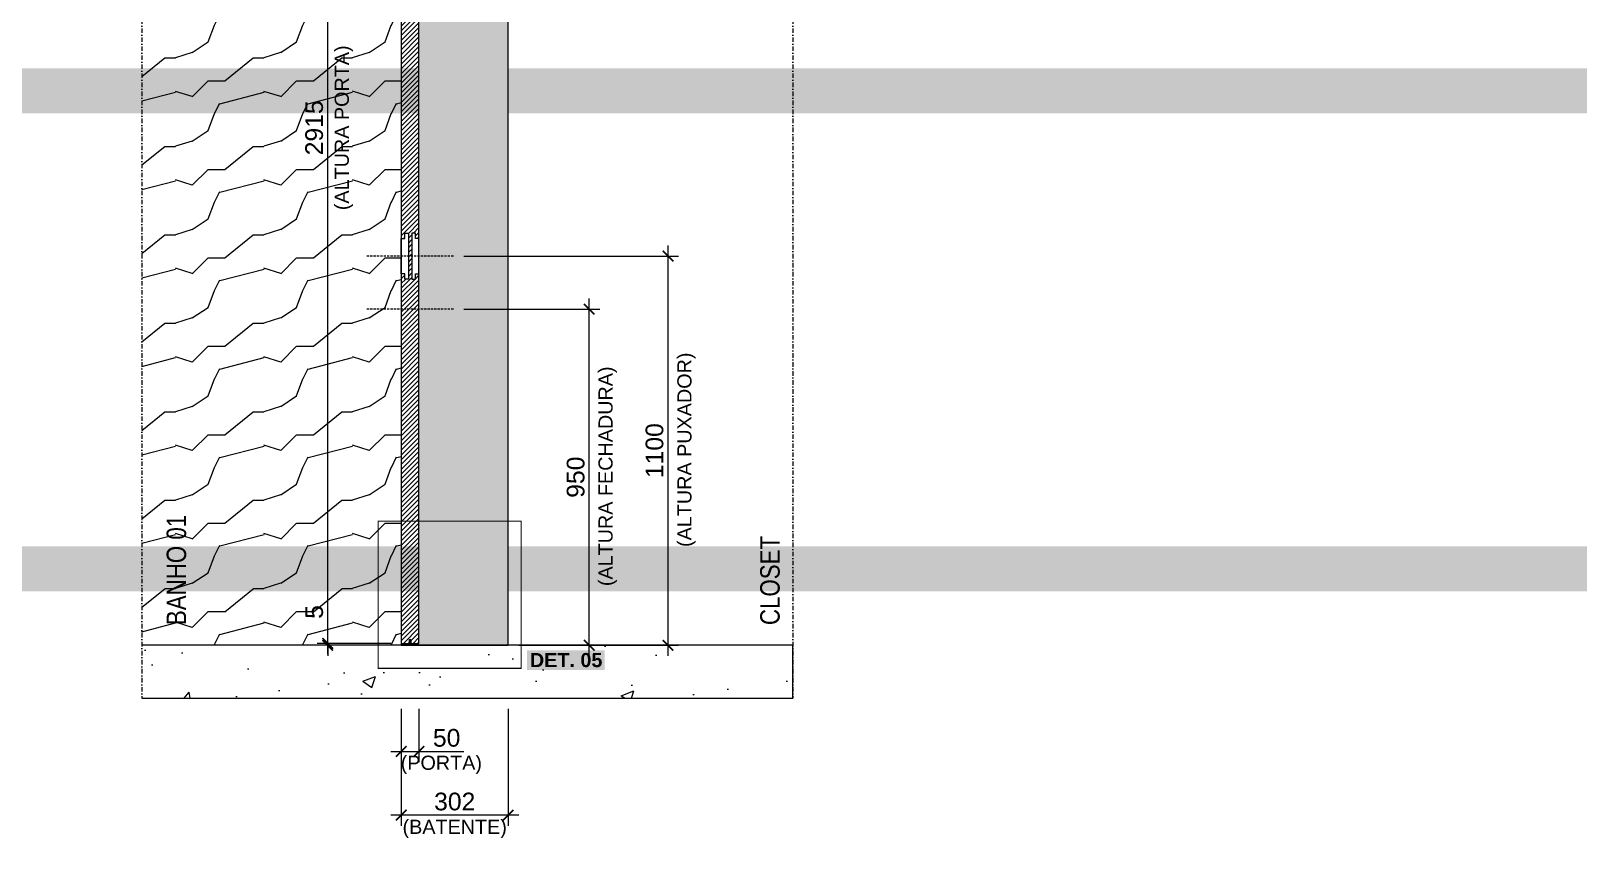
# Model space of a CAD drawing. Header units: millimetres. Extents: x -63251 to 507826, y 5339 to 217512.
# Drawn here: x 94732 to 99105, y 105675 to 107982 of the extents above; entities that cross this region are included whole.
import ezdxf
from ezdxf import colors
from ezdxf.entities.mleader import LeaderData, LeaderLine
from ezdxf.math import Vec2, Vec3

# ---------------------------------------------------------------- set-up
doc = ezdxf.new("R2010")
doc.units = ezdxf.units.MM
doc.header["$PDMODE"] = 3
doc.linetypes.add('TRAÇO 1-1', pattern=[9.525, 6.35, -3.175])
doc.linetypes.add('TRAÇO E PONTO 1-1', pattern=[25.4, 12.7, -6.35, 0, -6.35])
for name, color, linetype in [('_COMENTÁRIOS ARQ', 30, 'Continuous'), ('COTAS', 9, 'Continuous'), ('DETALHE', 10, 'Continuous'), ('FERRAGEM', 3, 'Continuous'), ('HACHURA', 21, 'Continuous'), ('MARCENARIA', 4, 'Continuous'), ('MARCENARIA . M', 4, 'Continuous'), ('PAREDE', 94, 'Continuous'), ('PROJEÇÃO', 8, 'Continuous'), ('TEXTO', 105, 'Continuous'), ('TEXTO TRAÇO PONTO', 105, 'TRAÇO E PONTO 1-1')]:
    doc.layers.add(name, color=color, linetype=linetype)
doc.styles.add('1-1', font='arial.ttf', dxfattribs={"height": 0.2})
doc.styles.add('PADRÃO', font='arial.ttf')
doc.styles.add('TITULO', font='swissck.ttf')
doc.dimstyles.new('1-20', dxfattribs={"dimscale": 20, "dimtxt": 2.5, "dimasz": 1.5, "dimexe": 1.5, "dimexo": 1.5, "dimtad": 1, "dimtxsty": 'PADRÃO', "dimblk": 'ARCHTICK', "dimcen": 2.5, "dimdle": 1.5, "dimclrd": 9, "dimclre": 9, "dimclrt": 6, "dimadec": 0, "dimazin": 0, "dimtfac": 1, "dimtmove": 0, "dimatfit": 3, "dimfxl": 1.25, "dimlwd": -1, "dimlwe": -1, "dimarcsym": 0})

# ---------------------------------------------------------------- blocks, each defined once
blk = doc.blocks.new('_ArchTick')
at = {"color": 0, "linetype": 'ByBlock', "const_width": 0.15}
blk.add_lwpolyline([(-0.5, -0.5), (0.5, 0.5)], dxfattribs=at)
blk = doc.blocks.new('*D1684')
at = {"layer": 'Defpoints', "color": 0, "transparency": 16777216}
for p in [(95925.7, 107345.7), (96532.6, 107345.7), (96309.6, 106245.7)]:
    blk.add_point(p, dxfattribs=at)
at = {"layer": 'PAREDE', "color": 9, "transparency": 16777216}
for p, q in [((96532.6, 106215.7), (96532.6, 107375.7)), ((95955.7, 107345.7), (96562.6, 107345.7)), ((96339.6, 106245.7), (96562.6, 106245.7))]:
    blk.add_line(p, q, dxfattribs=at)
at = {"layer": 'PAREDE', "color": 9, "transparency": 16777216, "xscale": 30, "yscale": 30, "zscale": 30}
for p, rotation in [((96532.6, 107345.7), 90), ((96532.6, 106245.7), 270)]:
    blk.add_blockref('_ArchTick', p, dxfattribs=dict(at, rotation=rotation))
at = {"layer": 'PAREDE', "color": 6, "transparency": 16777216, "insert": (96494.5, 106795.7), "char_height": 50, "attachment_point": 5, "rotation": 90, "style": 'PADRÃO'}
blk.add_mtext('1100', dxfattribs=at)
blk = doc.blocks.new('*D1685')
at = {"layer": 'Defpoints', "color": 0, "transparency": 16777216}
for p in [(95925.7, 107195.7), (96309.6, 107195.7), (96080.6, 106245.7)]:
    blk.add_point(p, dxfattribs=at)
at = {"layer": 'PAREDE', "color": 9, "transparency": 16777216}
for p, q in [((95955.7, 107195.7), (96339.6, 107195.7)), ((96309.6, 106215.7), (96309.6, 107225.7)), ((96110.6, 106245.7), (96339.6, 106245.7))]:
    blk.add_line(p, q, dxfattribs=at)
at = {"layer": 'PAREDE', "color": 9, "transparency": 16777216, "xscale": 30, "yscale": 30, "zscale": 30}
for p, rotation in [((96309.6, 107195.7), 90), ((96309.6, 106245.7), 270)]:
    blk.add_blockref('_ArchTick', p, dxfattribs=dict(at, rotation=rotation))
at = {"layer": 'PAREDE', "color": 6, "transparency": 16777216, "insert": (96271.6, 106720.7), "char_height": 50, "attachment_point": 5, "rotation": 90, "style": 'PADRÃO'}
blk.add_mtext('950', dxfattribs=at)
blk = doc.blocks.new('*D1686')
at = {"layer": 'Defpoints', "color": 0, "transparency": 16777216}
for p in [(95570.6, 109165.7), (95778.6, 109165.7), (95778.6, 106250.7)]:
    blk.add_point(p, dxfattribs=at)
at = {"layer": 'MARCENARIA . M', "color": 9, "transparency": 16777216}
for p, q in [((95748.6, 109165.7), (95540.6, 109165.7)), ((95570.6, 106220.7), (95570.6, 109195.7)), ((95748.6, 106250.7), (95540.6, 106250.7))]:
    blk.add_line(p, q, dxfattribs=at)
at = {"layer": 'MARCENARIA . M', "color": 9, "transparency": 16777216, "xscale": 30, "yscale": 30, "zscale": 30}
for p, rotation in [((95570.6, 109165.7), 90), ((95570.6, 106250.7), 270)]:
    blk.add_blockref('_ArchTick', p, dxfattribs=dict(at, rotation=rotation))
at = {"layer": 'MARCENARIA . M', "color": 6, "transparency": 16777216, "insert": (95532.5, 107708.2), "char_height": 50, "attachment_point": 5, "rotation": 90, "style": 'PADRÃO'}
blk.add_mtext('2915', dxfattribs=at)
blk = doc.blocks.new('*D1688')
at = {"layer": 'Defpoints', "color": 0, "transparency": 16777216}
for p in [(95570.6, 106250.7), (95778.6, 106250.7), (95778.6, 106245.7)]:
    blk.add_point(p, dxfattribs=at)
at = {"layer": 'MARCENARIA . M', "color": 9, "transparency": 16777216}
for p, q in [((95570.6, 106250.7), (95570.6, 106368.9)), ((95748.6, 106250.7), (95540.6, 106250.7)), ((95748.6, 106245.7), (95540.6, 106245.7)), ((95570.6, 106245.7), (95570.6, 106250.7)), ((95570.6, 106245.7), (95570.6, 106215.7))]:
    blk.add_line(p, q, dxfattribs=at)
at = {"layer": 'MARCENARIA . M', "color": 9, "transparency": 16777216, "xscale": 30, "yscale": 30, "zscale": 30}
for p, rotation in [((95570.6, 106250.7), 270), ((95570.6, 106245.7), 90)]:
    blk.add_blockref('_ArchTick', p, dxfattribs=dict(at, rotation=rotation))
at = {"layer": 'MARCENARIA . M', "color": 6, "transparency": 16777216, "insert": (95532.6, 106339.8), "char_height": 50, "attachment_point": 5, "rotation": 90, "style": 'PADRÃO'}
blk.add_mtext('5', dxfattribs=at)
blk = doc.blocks.new('*D1689')
at = {"layer": 'Defpoints', "color": 0, "transparency": 16777216}
for p in [(95778.6, 106095.7), (95828.6, 106095.7), (95828.6, 105945.7)]:
    blk.add_point(p, dxfattribs=at)
at = {"layer": 'PAREDE', "color": 9, "transparency": 16777216}
for p, q in [((95778.6, 106065.7), (95778.6, 105915.7)), ((95828.6, 106065.7), (95828.6, 105915.7)), ((95748.6, 105945.7), (95828.6, 105945.7)), ((95828.6, 105945.7), (95955, 105945.7))]:
    blk.add_line(p, q, dxfattribs=at)
at = {"layer": 'PAREDE', "color": 9, "transparency": 16777216, "xscale": 30, "yscale": 30, "zscale": 30, "rotation": 180}
blk.add_blockref('_ArchTick', (95778.6, 105945.7), dxfattribs=at)
at = {"layer": 'PAREDE', "color": 9, "transparency": 16777216, "xscale": 30, "yscale": 30, "zscale": 30}
blk.add_blockref('_ArchTick', (95828.6, 105945.7), dxfattribs=at)
at = {"layer": 'PAREDE', "color": 6, "transparency": 16777216, "insert": (95906.8, 105983.8), "char_height": 50, "attachment_point": 5, "style": 'PADRÃO'}
blk.add_mtext('50', dxfattribs=at)
blk = doc.blocks.new('*D1690')
at = {"layer": 'Defpoints', "color": 0, "transparency": 16777216}
for p in [(95778.6, 106095.7), (96080.6, 106095.7), (95778.6, 105765.7)]:
    blk.add_point(p, dxfattribs=at)
at = {"layer": 'PAREDE', "color": 9, "transparency": 16777216}
for p, q in [((95778.6, 106065.7), (95778.6, 105735.7)), ((96080.6, 106065.7), (96080.6, 105735.7)), ((96110.6, 105765.7), (95748.6, 105765.7))]:
    blk.add_line(p, q, dxfattribs=at)
at = {"layer": 'PAREDE', "color": 9, "transparency": 16777216, "xscale": 30, "yscale": 30, "zscale": 30, "rotation": 180}
blk.add_blockref('_ArchTick', (95778.6, 105765.7), dxfattribs=at)
at = {"layer": 'PAREDE', "color": 9, "transparency": 16777216, "xscale": 30, "yscale": 30, "zscale": 30}
blk.add_blockref('_ArchTick', (96080.6, 105765.7), dxfattribs=at)
at = {"layer": 'PAREDE', "color": 6, "transparency": 16777216, "insert": (95929.6, 105803.8), "char_height": 50, "attachment_point": 5, "style": 'PADRÃO'}
blk.add_mtext('302', dxfattribs=at)
blk = doc.blocks.new('ESCOVA DE VEDAÇÃO')
at = {"layer": 'FERRAGEM'}
blk.add_lwpolyline([(-1.5, -4), (1.5, -4), (2, -0.5, 0.25), (-2, -0.5)], format="xyb", close=True, dxfattribs=at)
at = {"layer": 'FERRAGEM', "color": 8}
for points in [[(-1, -4), (-3, -16)], [(-0.8, -4), (-2.3, -16)], [(-0.6, -4), (-1.6, -16)], [(-0.3, -4), (-1, -16)], [(-0.2, -4), (-0.4, -16)], [(0.1, -4), (0.3, -16)], [(0.3, -4), (1, -16)], [(0.6, -4), (1.6, -16)], [(0.8, -4), (2.3, -16)], [(1, -4), (3, -16)]]:
    blk.add_lwpolyline(points, dxfattribs=at)

msp = doc.modelspace()

# ---------------------------------------------------------------- hatches: boundary and pattern name
at = {"layer": 'HACHURA', "ltscale": 0.3}
h = msp.add_hatch(dxfattribs=at)
h.set_pattern_fill('LEGNO5', color=21, scale=250, angle=90, pattern_type=2)
h.set_pattern_definition([(63.4349, (26748.8, -3.24), (-250.00033, -249.99979), [33.541, -525.476]), (14.5742, (26763.7977, 26.7623), (-6750.00055216, -1749.99822292), [129.156, -12786.4355]), (342.4744, (26638.798, 59.262), (3999.9992282, -1250.0020671), [49.81225, -4931.4025]), (45, (26686.3, 44.26), (7e-14, 250.00008), [63.6395, -289.91375]), (0, (26731.3, 89.26), (250, 250), [47.5, -202.5]), (39.0939, (26778.798, 89.262), (2749.9984775, 2250.0020078), [103.07775, -5050.8045]), (0, (26858.8, 154.26), (250, 250), [30, -220]), (17.5256, (26638.798, 154.262), (-3999.9992282, -1250.0020671), [49.81225, -4931.4025]), (33.6901, (26686.3, 169.26), (-499.99989, -250.000334), [54.08325, -847.3045]), (69.7751, (26731.298, 199.262), (1000.0020839, 2749.9993161), [50.62125, -5011.493])])
h.paths.add_polyline_path([(95778.56, 106245.734), (95045.565, 106245.734), (95045.565, 109170.734), (95778.56, 109170.734)])
at = {"layer": 'HACHURA', "true_color": 0xba9673}
h = msp.add_hatch(color=33, dxfattribs=at)
h.dxf.hatch_style = 1
h.paths.add_polyline_path([(95778.56, 109190.734), (96080.56, 109190.734), (96080.56, 109183.234), (95823.81, 109183.234), (95823.81, 109183.734), (95783.31, 109183.734), (95783.31, 109183.234), (95778.56, 109183.234)])
h.paths.add_polyline_path([(95778.56, 106245.734), (96080.56, 106245.734), (96080.56, 109170.734), (95778.56, 109170.734), (95778.56, 109165.734), (95828.56, 109165.734), (95828.56, 106250.734), (95778.56, 106250.734)])
at = {"layer": 'HACHURA'}
h = msp.add_hatch(dxfattribs=at)
h.set_pattern_fill('AR-CONC', color=21, scale=2)
h.set_pattern_definition([(50, (51991.6, 83543.6), (364.3693, -31.8782), [38.1, -419.1]), (355, (51991.6, 83543.6), (-70.4868, 382.1137), [30.48, -335.2812]), (100.45144, (52021.96, 83540.95), (293.8825, 350.2355), [32.38, -356.1805]), (46.1842, (51991.6, 83645.2), (542.158, -84.0847), [57.15, -628.65]), (96.6356, (52036.8, 83638.2), (474.808, 494.852), [48.57, -534.271]), (351.1842, (51991.6, 83645.2), (474.808, 494.852), [45.72, -502.9195]), (21, (52042.4, 83619.8), (303.2288, -204.5304), [38.1, -419.1]), (326, (52042.4, 83619.8), (123.604, 368.376), [30.48, -335.28]), (71.45144, (52067.67, 83602.76), (426.8328, 163.8455), [32.38, -356.18]), (37.5, (51991.6, 83543.6), (6.1772, 169.11008), [0, -331.216, 0, -340.36, 0, -336.55]), (7.5, (51991.6, 83543.6), (133.6393, 200.36115), [0, -194.056, 0, -323.596, 0, -128.27]), (327.5, (51878.31, 83543.6), (271.1812, -11.4575), [0, -127, 0, -396.24, 0, -525.78]), (317.5, (51827.51, 83543.6), (296.2584, 50.853), [0, -165.1, 0, -263.144, 0, -373.38])])
h.paths.add_polyline_path([(95045.565, 106245.734), (95045.565, 106095.734), (96885.554, 106095.734), (96885.554, 106245.734)])
at = {"layer": 'PROJEÇÃO', "linetype": 'TRAÇO 1-1'}
h = msp.add_hatch(dxfattribs=at)
h.set_pattern_fill('ANSI31', color=8, scale=3)
h.set_pattern_definition([(45, (35777.847, 0), (-6.7351921, 6.7351921), [])])
h.paths.add_polyline_path([(95828.56, 109165.734), (95805.56, 109165.734), (95805.56, 109154.735), (95801.56, 109154.735), (95801.56, 109165.734), (95778.56, 109165.734), (95778.56, 107395.734), (95788.56, 107395.734), (95788.56, 107410.734), (95798.56, 107410.734), (95798.56, 107280.734), (95788.56, 107280.734), (95788.56, 107295.734), (95778.56, 107295.734), (95778.56, 106250.734), (95801.56, 106250.734), (95801.559, 106261.734), (95805.559, 106261.734), (95805.56, 106250.734), (95828.56, 106250.734), (95828.56, 107295.734), (95818.56, 107295.734), (95818.56, 107280.734), (95808.56, 107280.734), (95808.56, 107410.734), (95818.56, 107410.734), (95818.56, 107395.734), (95828.56, 107395.734)])

# ---------------------------------------------------------------- linework, layer by layer
at = {"layer": 'DETALHE', "linetype": 'TRAÇO 1-1', "ltscale": 0.4, "const_width": 3}
msp.add_lwpolyline([(96117.438, 106180.47), (96117.438, 106596.328), (95713.21, 106596.328), (95713.21, 106180.47)], close=True, dxfattribs=at)
at = {"layer": 'MARCENARIA'}
for points in [[(96080.56, 109190.734), (95778.56, 109190.734), (95778.56, 106245.734), (96080.56, 106245.734)], [(95828.56, 109165.734), (95805.56, 109165.734), (95805.56, 109154.735), (95801.56, 109154.734), (95801.56, 109165.734), (95778.56, 109165.734), (95778.56, 106250.734), (95801.56, 106250.734), (95801.559, 106261.734), (95805.559, 106261.734), (95805.56, 106250.734), (95828.56, 106250.734)], [(95778.56, 107295.734), (95778.56, 107395.734), (95788.56, 107395.734), (95788.56, 107410.734), (95798.56, 107410.734), (95798.56, 107280.734), (95788.56, 107280.734), (95788.56, 107295.734)], [(95828.56, 107295.734), (95828.56, 107395.734), (95818.56, 107395.734), (95818.56, 107410.734), (95808.56, 107410.734), (95808.56, 107280.734), (95818.56, 107280.734), (95818.56, 107295.734)]]:
    msp.add_lwpolyline(points, close=True, dxfattribs=at)
at = {"layer": 'PAREDE', "color": 10, "linetype": 'TRAÇO 1-1'}
for p, q in [((95925.733, 107345.734), (95681.351, 107345.734)), ((95925.733, 107195.734), (95681.351, 107195.734))]:
    msp.add_line(p, q, dxfattribs=at)
at = {"layer": 'PAREDE'}
msp.add_lwpolyline([(95045.565, 106095.734), (96885.554, 106095.734), (96885.554, 106245.734), (95045.565, 106245.734)], dxfattribs=at)
at = {"layer": 'TEXTO TRAÇO PONTO'}
for p, q in [((95045.565, 109595.734), (95045.565, 106095.734)), ((96885.554, 109595.734), (96885.554, 106095.734))]:
    msp.add_line(p, q, dxfattribs=at)

# ---------------------------------------------------------------- block references
at = {"layer": '_COMENTÁRIOS ARQ'}
msp.add_blockref('ESCOVA DE VEDAÇÃO', (95803.56, 106261.734), dxfattribs=at)

# ---------------------------------------------------------------- texts
at = {"layer": 'COTAS', "color": 6, "char_height": 40, "width": 1350, "attachment_point": 8, "rotation": 90, "style": 'PADRÃO'}
for s, insert in [('(ALTURA PORTA)', (95642.403, 107708.234)), ('(ALTURA PUXADOR)', (96610.923, 106798.234)), ('(ALTURA FECHADURA)', (96387.925, 106723.234))]:
    msp.add_mtext(s, dxfattribs=dict(at, insert=insert))
at = {"layer": 'COTAS', "color": 6, "char_height": 40, "width": 1348, "attachment_point": 2, "style": 'PADRÃO'}
for s, insert in [('(PORTA)', (95891.786, 105933.642)), ('(BATENTE)', (95929.56, 105752.567))]:
    msp.add_mtext(s, dxfattribs=dict(at, insert=insert))
at = {"layer": 'DETALHE', "color": 105, "insert": (96142.114, 106223.859), "char_height": 40, "width": 203.41444, "attachment_point": 1, "style": 'PADRÃO', "bg_fill": 1, "box_fill_scale": 1.2, "bg_fill_color": 50, "bg_fill_transparency": 0}
msp.add_mtext('{\\fArial|b1|i0|c0|p34;DET. 05}', dxfattribs=at)
at = {"layer": 'TEXTO', "color": 1, "char_height": 55, "width": 695.16158, "attachment_point": 7, "rotation": 90, "style": 'TITULO'}
for s, insert in [('\\pxql;{\\C10;BANHO 01}', (95171.117, 106302.759)), ('\\pxql;{\\C10;CLOSET}', (96848.904, 106302.759))]:
    msp.add_mtext(s, dxfattribs=dict(at, insert=insert))

# ---------------------------------------------------------------- dimensions: what is measured, and where the dimension line sits
at = {"layer": 'MARCENARIA . M', "color": 2}
for base, p1, p2, picture, middle in [((95570.56, 109165.734), (95778.56, 106250.734), (95778.56, 109165.734), '*D1686', (95532.531, 107708.234)), ((95570.56, 106250.734), (95778.56, 106245.734), (95778.56, 106250.734), '*D1688', (95532.633, 106339.81))]:
    dim = msp.add_linear_dim(base=base, p1=p1, p2=p2, angle=90, dimstyle='1-20', dxfattribs=at)
    dim.commit()
    dim.dimension.update_dxf_attribs({"geometry": picture, "text_midpoint": middle})
at = {"layer": 'PAREDE', "color": 6}
for base, p1, p2, angle, picture, middle in [((96532.578, 107345.734), (96309.58, 106245.734), (95925.733, 107345.734), 90, '*D1684', (96494.549, 106795.734)), ((96309.58, 107195.734), (96080.56, 106245.734), (95925.733, 107195.734), 90, '*D1685', (96271.551, 106720.734)), ((95778.56, 105765.734), (96080.56, 106095.734), (95778.56, 106095.734), 180, '*D1690', (95929.56, 105803.78))]:
    dim = msp.add_linear_dim(base=base, p1=p1, p2=p2, angle=angle, dimstyle='1-20', dxfattribs=at)
    dim.commit()
    dim.dimension.update_dxf_attribs({"geometry": picture, "text_midpoint": middle})
dim = msp.add_linear_dim(base=(95828.56, 105945.734), p1=(95778.56, 106095.734), p2=(95828.56, 106095.734), dimstyle='1-20', dxfattribs=at)
dim.commit()
dim.dimension.update_dxf_attribs({"geometry": '*D1689', "text_midpoint": (95906.786, 105983.763)})

# ---------------------------------------------------------------- next in the draw order: leaders
at = {"layer": 'COTAS'}
ml = msp.add_multileader_mtext('Standard', dxfattribs=at)
ml.set_content('{\\fArial|b1|i0|c0|p34;\\C10;ATENÇÃO PARKET!\\P}PAINÉIS E PORTA RIPADOS EM {\\fArial|b1|i0|c0|p34;CABREUVA BRANCA PREMIUM 18*5+5*900 À 2200mm}', color=105, style='1-1')
ml.set_leader_properties(color=256, linetype='ByLayer', lineweight=-1)
ml.build(insert=Vec2(0, 0))
ml.multileader.update_dxf_attribs({"text_left_attachment_type": 2, "text_right_attachment_type": 2, "dogleg_length": 0.36, "arrow_head_size": 15, "scale": 200})
ctx = ml.context
ctx.base_point, ctx.scale, ctx.char_height, ctx.arrow_head_size, ctx.landing_gap_size, ctx.plane_origin = Vec3(154614.805, 108607.165), 200, 40, 15, 10, Vec3(155324.415, 108224.336)
ctx.left_attachment, ctx.right_attachment, ctx.text_align_type = 2, 2, 2
notes = []
notes.append((ctx, [(0, (1, 1, 0), (155626.214, 108607.165), (-1, 0), 144.288, [(1, [(155626.214, 107329.676), (156629.431, 107329.675)], 0, [])])]))
ctx.mtext.insert, ctx.mtext.rotation, ctx.mtext.width, ctx.mtext.alignment, ctx.mtext.flow_direction = Vec3(155471.926, 108742.718), 6.28318531, 858.66662, 3, 5
ctx.mtext.has_bg_fill, ctx.mtext.bg_color, ctx.mtext.bg_scale_factor, ctx.mtext.bg_transparency, ctx.mtext.use_window_bg_color = 1, -1023410095, 1.25, 0, 0
ml = msp.add_multileader_mtext('Standard', dxfattribs=at)
ml.set_content('{\\fArial|b1|i0|c0|p34;\\C10;ATENÇÃO PARKET!\\P}PAINÉIS RIPADOS EM {\\fArial|b1|i0|c0|p34;CABREUVA BRANCA PREMIUM 18*5+5*900 À 2200mm}', color=105, style='1-1')
ml.set_leader_properties(color=256, linetype='ByLayer', lineweight=-1)
ml.build(insert=Vec2(0, 0))
ml.multileader.update_dxf_attribs({"text_left_attachment_type": 2, "text_right_attachment_type": 2, "dogleg_length": 0.36, "arrow_head_size": 15, "scale": 200})
ctx = ml.context
ctx.base_point, ctx.scale, ctx.char_height, ctx.arrow_head_size, ctx.landing_gap_size, ctx.plane_origin = Vec3(153743.103, 106379.695), 200, 40, 15, 10, Vec3(153629.766, 106144.891)
ctx.left_attachment, ctx.right_attachment, ctx.text_align_type = 2, 2, 2
notes.append((ctx, [(0, (1, 1, 0), (154754.512, 106379.695), (-1, 0), 144.288, [(0, [(155549.301, 105905.676), (154754.512, 105320.968)], 0, [])])]))
ctx.mtext.insert, ctx.mtext.rotation, ctx.mtext.width, ctx.mtext.alignment, ctx.mtext.flow_direction = Vec3(154600.224, 106515.248), 6.28318531, 858.66662, 3, 5
ctx.mtext.has_bg_fill, ctx.mtext.bg_color, ctx.mtext.bg_scale_factor, ctx.mtext.bg_transparency, ctx.mtext.use_window_bg_color = 1, -1023410095, 1.25, 0, 0
for ctx, leaders in notes:
    for number, flags, end, landing, length, lines in leaders:
        leader = LeaderData()
        leader.index, (leader.has_last_leader_line, leader.has_dogleg_vector, leader.attachment_direction) = number, flags
        leader.last_leader_point, leader.dogleg_vector, leader.dogleg_length = Vec3(end), Vec3(landing), length
        for number, points, colour, breaks in lines:
            line = LeaderLine()
            line.index, line.vertices, line.color, line.breaks = number, Vec3.list(points), colors.encode_raw_color(colour), breaks
            leader.lines.append(line)
        ctx.leaders.append(leader)

# ---------------------------------------------------------------- next in the draw order: leaders
ml = msp.add_multileader_mtext('Standard', dxfattribs=at)
ml.set_content('{\\fArial|b1|i0|c0|p34;\\C10;ATENÇÃO PARKET!\\P}PAINÉIS E PORTA RIPADOS EM {\\fArial|b1|i0|c0|p34;CABREUVA BRANCA PREMIUM 18*5+5*900 À 2200mm}', color=105, style='1-1')
ml.set_leader_properties(color=256, linetype='ByLayer', lineweight=-1)
ml.build(insert=Vec2(0, 0))
ml.multileader.update_dxf_attribs({"text_left_attachment_type": 2, "text_right_attachment_type": 2, "dogleg_length": 0.36, "arrow_head_size": 15, "scale": 200})
ctx = ml.context
ctx.base_point, ctx.scale, ctx.char_height, ctx.arrow_head_size, ctx.landing_gap_size, ctx.plane_origin = Vec3(239512.606, 107730.417), 200, 40, 15, 10, Vec3(240222.217, 107347.587)
ctx.left_attachment, ctx.right_attachment, ctx.text_align_type = 2, 2, 2
notes = []
notes.append((ctx, [(0, (1, 1, 0), (240524.016, 107730.417), (-1, 0), 144.288, [(1, [(240524.016, 106452.927), (241527.233, 106452.926)], 0, [])])]))
ctx.mtext.insert, ctx.mtext.rotation, ctx.mtext.width, ctx.mtext.alignment, ctx.mtext.flow_direction = Vec3(240369.728, 107865.969), 6.28318531, 858.66662, 3, 5
ctx.mtext.has_bg_fill, ctx.mtext.bg_color, ctx.mtext.bg_scale_factor, ctx.mtext.bg_transparency, ctx.mtext.use_window_bg_color = 1, -1023410095, 1.25, 0, 0
for ctx, leaders in notes:
    for number, flags, end, landing, length, lines in leaders:
        leader = LeaderData()
        leader.index, (leader.has_last_leader_line, leader.has_dogleg_vector, leader.attachment_direction) = number, flags
        leader.last_leader_point, leader.dogleg_vector, leader.dogleg_length = Vec3(end), Vec3(landing), length
        for number, points, colour, breaks in lines:
            line = LeaderLine()
            line.index, line.vertices, line.color, line.breaks = number, Vec3.list(points), colors.encode_raw_color(colour), breaks
            leader.lines.append(line)
        ctx.leaders.append(leader)

doc.saveas('drawing.dxf')
